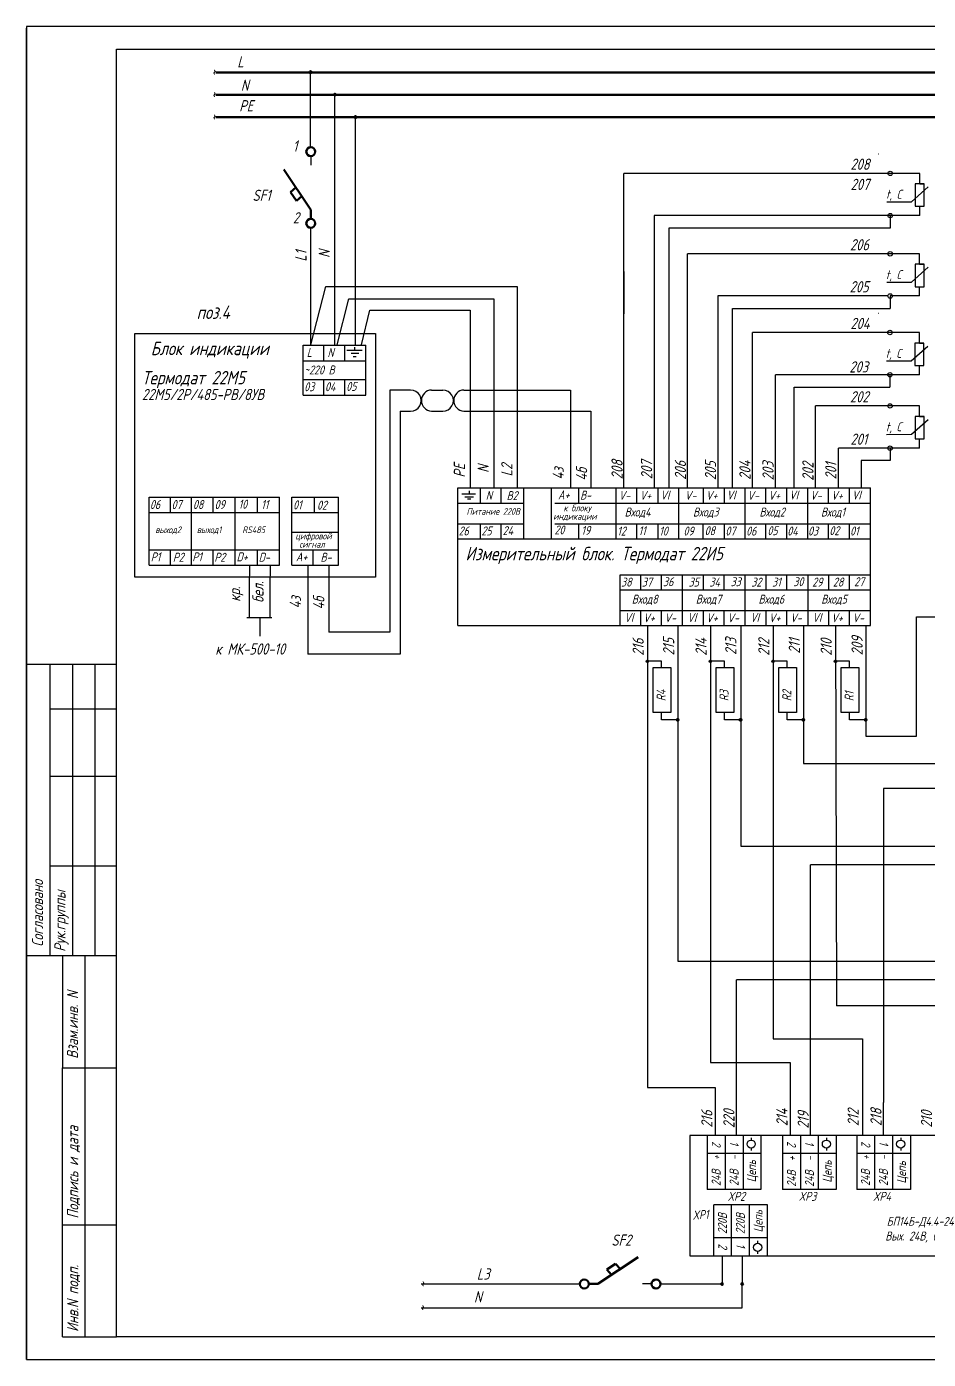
# Model space of a CAD drawing. Header units: millimetres. Extents: x 939 to 1443, y -1071 to -714.
# Drawn here: x 938.6 to 1179.9, y -1070.6 to -714.1 of the extents above; entities that cross this region are included whole.
import ezdxf

# ---------------------------------------------------------------- set-up
doc = ezdxf.new("R2010")
doc.units = ezdxf.units.MM
doc.layers.add('MAIN', color=7, linetype='Continuous', lineweight=50)
doc.styles.add('GOST тип А', font='', dxfattribs={"oblique": 15})
doc.styles.get("Standard").update_dxf_attribs({"font": '', "oblique": 15})
doc.styles.get('GOST тип А').set_extended_font_data('GOST type A')
doc.styles.get('Standard').set_extended_font_data('GOST type A')

msp = doc.modelspace()

# ---------------------------------------------------------------- linework, layer by layer
at = {"color": 7}
for p, q in [((1443.37, -714.1), (938.62, -714.1)), ((938.62, -714.1), (938.62, -1070.65)), ((1108.5, -883.88), (1104.72, -883.88)), ((1108.5, -885.53), (1108.5, -883.88)), ((1125.35, -883.88), (1121.57, -883.88)), ((1125.35, -885.53), (1125.35, -883.88)), ((1142.13, -883.88), (1138.35, -883.88)), ((1142.13, -885.53), (1142.13, -883.88)), ((1158.81, -883.88), (1155.04, -883.88)), ((1158.81, -885.53), (1158.81, -883.88)), ((1106.24, -897.56), (1106.24, -885.53)), ((1106.24, -885.53), (1110.99, -885.53)), ((1110.99, -885.53), (1110.99, -897.56)), ((1123.09, -897.56), (1123.09, -885.53)), ((1123.09, -885.53), (1127.84, -885.53)), ((1127.84, -885.53), (1127.84, -897.56)), ((1139.87, -897.56), (1139.87, -885.53)), ((1139.87, -885.53), (1144.62, -885.53)), ((1144.62, -885.53), (1144.62, -897.56)), ((1156.55, -897.56), (1156.55, -885.53)), ((1156.55, -885.53), (1161.31, -885.53)), ((1161.31, -885.53), (1161.31, -897.56)), ((1110.99, -897.56), (1106.24, -897.56)), ((1108.5, -899.57), (1108.5, -897.56)), ((1127.84, -897.56), (1123.09, -897.56)), ((1125.35, -899.57), (1125.35, -897.56)), ((1144.62, -897.56), (1139.87, -897.56)), ((1142.13, -899.57), (1142.13, -897.56)), ((1161.31, -897.56), (1156.55, -897.56)), ((1158.81, -899.57), (1158.81, -897.56)), ((1112.86, -899.56), (1108.5, -899.56)), ((1129.7, -899.56), (1125.35, -899.56)), ((1146.49, -899.56), (1142.13, -899.56)), ((1163.17, -899.56), (1158.81, -899.56)), ((938.62, -1070.65), (1443.37, -1070.65))]:
    msp.add_line(p, q, dxfattribs=at)
at = {"color": 250}
msp.add_line((938.62, -1070.65), (938.62, -714.47), dxfattribs=at)
for p, q in [((938.62, -1070.65), (938.62, -714.54)), ((1021.12, -799.33), (1021.12, -732.55)), ((1026.59, -799.33), (1026.59, -738.3)), ((1098.43, -790.97), (1098.43, -753.35)), ((1169.66, -753.35), (1098.43, -753.35)), ((1177.6, -756.16), (1177.6, -753.36)), ((1175.42, -760.94), (1179.87, -756.97)), ((1178.8, -756.16), (1176.4, -756.16)), ((1176.4, -756.16), (1176.4, -762.16)), ((1177.6, -756.16), (1178.8, -756.16)), ((1178.8, -762.16), (1178.8, -756.16)), ((1168.78, -760.96), (1175.42, -760.94)), ((1176.4, -762.16), (1178.8, -762.16)), ((1176.4, -762.16), (1177.6, -762.16)), ((1177.6, -764.65), (1177.6, -762.16)), ((1106.57, -764.65), (1106.57, -837.47)), ((1177.6, -764.65), (1169.7, -764.65)), ((1169.7, -764.65), (1169.7, -768)), ((1014.66, -799.33), (1014.66, -767.93)), ((1115.46, -837.47), (1115.46, -774.88)), ((1169.66, -774.88), (1115.46, -774.88)), ((1177.58, -777.67), (1177.58, -774.87)), ((1098.43, -837.47), (1098.43, -779.63)), ((1098.43, -779.63), (1098.43, -790.97)), ((1175.4, -782.45), (1179.85, -778.48)), ((1178.78, -777.67), (1176.38, -777.67)), ((1176.38, -777.67), (1176.38, -783.67)), ((1177.58, -777.67), (1178.78, -777.67)), ((1178.78, -783.67), (1178.78, -777.67)), ((1014.66, -799.26), (1018.68, -783.63)), ((1018.68, -783.63), (1069.91, -783.63)), ((1069.91, -783.63), (1069.91, -837.47)), ((1168.76, -782.47), (1175.4, -782.45)), ((1176.38, -783.67), (1178.78, -783.67)), ((1176.38, -783.67), (1177.58, -783.67)), ((1177.58, -786.16), (1177.58, -783.67)), ((1021.69, -799.26), (1024.79, -786.89)), ((1024.79, -786.89), (1063.61, -786.89)), ((1063.61, -786.89), (1063.61, -837.47)), ((1123.59, -786.16), (1123.59, -837.47)), ((1169.08, -786.16), (1123.59, -786.16)), ((1177.58, -786.16), (1169.68, -786.16)), ((1169.68, -786.16), (1169.68, -789.51)), ((1028.23, -799.26), (1030.47, -789.91)), ((1030.47, -789.91), (1057.33, -789.91)), ((1057.33, -789.91), (1057.33, -837.47)), ((1169.66, -795.94), (1132.87, -795.94)), ((1132.87, -837.42), (1132.87, -795.94)), ((1177.52, -798.74), (1177.52, -795.93)), ((1018.18, -803.5), (1018.18, -799.33)), ((1023.73, -803.5), (1023.73, -799.33)), ((1026.42, -800.72), (1026.42, -799.87)), ((1029.41, -803.37), (1029.41, -799.33)), ((1175.34, -803.52), (1179.79, -799.55)), ((1178.72, -798.74), (1176.32, -798.74)), ((1176.32, -798.74), (1176.32, -804.74)), ((1177.52, -798.74), (1178.72, -798.74)), ((1178.72, -804.74), (1178.72, -798.74)), ((1168.7, -803.54), (1175.34, -803.52)), ((1176.32, -804.74), (1178.72, -804.74)), ((1176.32, -804.74), (1177.52, -804.74)), ((1177.52, -807.23), (1177.52, -804.74)), ((1018.18, -812.66), (1018.18, -808.49)), ((1023.73, -812.66), (1023.73, -808.49)), ((1029.41, -812.53), (1029.41, -808.49)), ((1169.8, -807.23), (1138.98, -807.23)), ((1138.98, -837.42), (1138.98, -807.23)), ((1177.52, -807.23), (1169.62, -807.23)), ((1169.62, -807.23), (1169.62, -810.58)), ((1041.35, -811.32), (1035.78, -811.32)), ((1046.99, -811.32), (1049.96, -811.32)), ((1055.64, -811.32), (1084.11, -811.32)), ((1084.11, -811.32), (1084.11, -837.47)), ((1169.66, -815.57), (1149.7, -815.57)), ((1149.72, -837.42), (1149.7, -815.57)), ((1177.56, -818.37), (1177.56, -815.57)), ((1038.54, -816.95), (1041.34, -816.95)), ((1047.03, -816.95), (1049.94, -816.95)), ((1055.69, -816.95), (1089.55, -816.95)), ((1089.55, -816.95), (1089.55, -837.47)), ((1175.38, -823.15), (1179.83, -819.18)), ((1178.76, -818.37), (1176.36, -818.37)), ((1176.36, -818.37), (1176.36, -824.37)), ((1177.56, -818.37), (1178.76, -818.37)), ((1178.76, -824.38), (1178.76, -818.37)), ((1168.74, -823.17), (1175.38, -823.15)), ((1169.8, -826.87), (1155.83, -826.87)), ((1155.83, -837.42), (1155.83, -826.87)), ((1177.56, -826.87), (1169.66, -826.87)), ((1169.66, -826.87), (1169.66, -830.21)), ((1176.36, -824.37), (1178.76, -824.38)), ((1176.36, -824.37), (1177.56, -824.37)), ((1177.56, -826.87), (1177.56, -824.37)), ((1054.03, -841.51), (1054.03, -837.47)), ((1060.03, -841.51), (1060.03, -837.47)), ((1065.58, -841.51), (1065.58, -837.47)), ((1086.42, -841.51), (1086.42, -837.47)), ((1101.93, -841.51), (1101.93, -837.47)), ((1107.61, -841.51), (1107.61, -837.47)), ((1119.71, -841.51), (1119.71, -837.47)), ((1125.32, -841.51), (1125.32, -837.47)), ((1136.42, -841.51), (1136.42, -837.47)), ((1142, -841.51), (1142, -837.47)), ((1153.17, -841.51), (1153.17, -837.47)), ((1158.85, -841.51), (1158.85, -837.47)), ((1164.4, -841.51), (1164.4, -837.47)), ((977.14, -844.04), (977.14, -840.01)), ((988.54, -844.04), (988.54, -840.01)), ((994.45, -844.04), (994.45, -840.01)), ((1000.39, -844.04), (1000.39, -840.01)), ((1006.28, -844.04), (1006.28, -840.01)), ((1015.63, -844.04), (1015.63, -840.01)), ((1055.11, -839.12), (1058.71, -839.12)), ((1055.84, -839.87), (1058.17, -839.87)), ((1056.61, -840.47), (1057.51, -840.47)), ((1057.51, -840.47), (1057.51, -840.47)), ((1054.03, -841.59), (1071.69, -841.59)), ((1054.03, -851.14), (1054.03, -841.59)), ((1079.99, -841.59), (1164.4, -841.59)), ((1164.4, -851.14), (1164.4, -841.59)), ((1054.03, -847.1), (1071.69, -847.1)), ((1054.03, -851.14), (1054.03, -847.1)), ((1054.03, -851.14), (1054.03, -847.1)), ((1054.03, -851.14), (1054.03, -847.1)), ((1060.03, -851.03), (1060.03, -847)), ((1065.58, -851.03), (1065.58, -847)), ((1079.99, -847.1), (1164.4, -847.1)), ((1086.42, -851.03), (1086.42, -847)), ((1101.93, -851.14), (1101.93, -847.1)), ((1107.61, -851.14), (1107.61, -847.1)), ((1107.61, -851.14), (1107.61, -847.1)), ((1119.64, -851.14), (1119.64, -847.1)), ((1125.32, -851.14), (1125.32, -847.1)), ((1136.42, -851.14), (1136.42, -847.1)), ((1142, -851.14), (1142, -847.1)), ((1142, -851.14), (1142, -847.1)), ((1142, -851.14), (1142, -847.1)), ((1142.07, -851.14), (1142.07, -847.1)), ((1153.17, -851.14), (1153.17, -847.1)), ((1158.85, -851.14), (1158.85, -847.1)), ((1158.85, -851.14), (1158.85, -847.1)), ((1164.4, -851.14), (1164.4, -847.1)), ((1164.4, -851.14), (1164.4, -847.1)), ((1164.4, -851.14), (1164.4, -847.1)), ((1009.56, -849.38), (1022.04, -849.38)), ((977.14, -858.14), (977.14, -854.1)), ((988.54, -858.14), (988.54, -854.1)), ((994.43, -858.14), (994.43, -854.1)), ((1000.39, -858.14), (1000.39, -854.1)), ((1006.28, -858.14), (1006.28, -854.1)), ((1015.29, -858.14), (1015.29, -854.1)), ((998.26, -858.14), (998.18, -864.09)), ((1003.79, -858.14), (1003.71, -864.09)), ((1013.9, -858.14), (1013.9, -882.02)), ((1019.44, -858.14), (1019.44, -876.11)), ((1054.03, -864.79), (1054.03, -860.75)), ((1054.03, -864.79), (1054.03, -860.75)), ((1054.03, -864.79), (1054.03, -860.75)), ((1102.96, -864.79), (1102.96, -860.75)), ((1108.51, -864.79), (1108.51, -860.75)), ((1114.09, -864.79), (1114.09, -860.75)), ((1114.09, -864.79), (1114.09, -860.75)), ((1114.09, -864.79), (1114.09, -860.75)), ((1114.15, -864.79), (1114.15, -860.75)), ((1119.7, -864.79), (1119.7, -860.75)), ((1125.25, -864.79), (1125.25, -860.75)), ((1130.93, -864.79), (1130.93, -860.75)), ((1136.48, -864.79), (1136.48, -860.75)), ((1142.04, -864.79), (1142.04, -860.75)), ((1153.27, -864.79), (1153.27, -860.75)), ((1158.82, -864.79), (1158.82, -860.75)), ((1164.4, -864.79), (1164.4, -860.75)), ((1164.4, -864.79), (1164.4, -860.75)), ((1164.4, -864.79), (1164.4, -860.75)), ((998.18, -864.09), (998.18, -872.19)), ((1003.71, -864.09), (1003.71, -872.19)), ((1054.03, -874.31), (1054.03, -864.79)), ((1054.03, -874.31), (1054.03, -864.79)), ((1097.4, -864.79), (1164.4, -864.79)), ((1114.09, -874.31), (1114.09, -864.79)), ((1114.09, -874.31), (1114.09, -864.79)), ((1114.09, -874.31), (1114.09, -864.79)), ((1114.15, -874.31), (1114.15, -864.79)), ((1130.93, -874.31), (1130.93, -864.79)), ((1164.4, -874.31), (1164.4, -864.79)), ((1164.4, -874.31), (1164.4, -864.79)), ((1097.4, -870.27), (1164.4, -870.27)), ((1102.96, -874.31), (1102.96, -870.27)), ((1108.51, -874.31), (1108.51, -870.27)), ((1119.7, -874.31), (1119.7, -870.27)), ((1125.25, -874.31), (1125.25, -870.27)), ((1136.48, -874.31), (1136.48, -870.27)), ((1142.04, -874.31), (1142.04, -870.27)), ((1153.27, -874.31), (1153.27, -870.27)), ((1158.82, -874.31), (1158.82, -870.27)), ((1104.75, -874.32), (1104.75, -997.93)), ((1112.86, -874.31), (1112.86, -964.16)), ((1121.6, -874.32), (1121.6, -991.23)), ((1129.7, -874.32), (1129.7, -933.37)), ((1138.38, -874.32), (1138.38, -984.89)), ((1146.49, -874.32), (1146.49, -911.28)), ((1155.06, -874.32), (1155.33, -976.05)), ((1163.17, -874.32), (1163.17, -903.89)), ((1044.16, -1050.49), (1086.65, -1050.49)), ((1044.21, -1056.87), (1130.11, -1056.84))]:
    msp.add_line(p, q)
at = {"color": 7, "lineweight": 30}
for p, q in [((962.62, -1064.65), (962.62, -720.1)), ((962.62, -720.1), (1437.37, -720.1)), ((1437.37, -1064.65), (962.62, -1064.65))]:
    msp.add_line(p, q, dxfattribs=at)
at = {"color": 7, "lineweight": -3}
for p, q in [((1177.6, -753.36), (1169.7, -753.36)), ((1169.7, -764.65), (1106.57, -764.65)), ((1169.7, -768), (1110.45, -768)), ((1110.45, -768), (1110.45, -837.47)), ((1177.58, -774.87), (1169.68, -774.87)), ((1127.46, -837.47), (1127.46, -789.51)), ((1127.46, -789.51), (1169.68, -789.51)), ((1177.52, -795.93), (1169.62, -795.93)), ((1035.78, -811.32), (1035.78, -876.11)), ((1144.04, -837.47), (1144.04, -810.58)), ((1144.04, -810.58), (1169.62, -810.58)), ((1177.56, -815.57), (1169.66, -815.57)), ((1038.54, -816.95), (1038.54, -882.02)), ((1169.66, -830.21), (1161.93, -830.21)), ((1161.93, -830.21), (1161.93, -837.47)), ((1176.75, -903.89), (1176.75, -872)), ((1035.78, -876.11), (1019.44, -876.11)), ((1038.54, -882.02), (1013.9, -882.02)), ((1163.17, -903.89), (1176.75, -903.89)), ((1146.49, -911.28), (1184.69, -911.28)), ((1167.93, -917.92), (1167.93, -1001.93)), ((1193.42, -917.92), (1167.93, -917.92)), ((1250.41, -938.36), (1148.33, -938.36)), ((1250.42, -969.15), (1128.53, -969.15)), ((1182.39, -976.05), (1155.33, -976.05)), ((1138.38, -984.89), (1162.28, -984.89)), ((1121.6, -991.23), (1142.96, -991.23)), ((1104.75, -997.93), (1122.88, -997.93)), ((1130.11, -1056.84), (1130.11, -1050.74))]:
    msp.add_line(p, q, dxfattribs=at)
at = {"linetype": 'Continuous', "lineweight": 30}
for p, q in [((967.54, -861.42), (967.54, -796.19)), ((967.54, -796.19), (1032.01, -796.19)), ((1032.01, -796.19), (1032.01, -861.42)), ((1032.01, -861.42), (967.54, -861.42)), ((1116.07, -1010.77), (1116.07, -1042.97)), ((1198.94, -1010.77), (1116.07, -1010.77)), ((1116.07, -1042.97), (1198.94, -1042.97))]:
    msp.add_line(p, q, dxfattribs=at)
at = {"lineweight": 30}
for p, q in [((1012.61, -803.5), (1012.61, -799.33)), ((1012.63, -799.33), (1029.41, -799.33)), ((1029.41, -803.5), (1029.41, -799.33)), ((1012.61, -803.5), (1029.41, -803.5)), ((1012.61, -812.66), (1012.61, -803.5)), ((1029.41, -812.66), (1029.41, -803.5)), ((1012.63, -808.49), (1029.41, -808.49)), ((1012.61, -812.66), (1029.41, -812.66)), ((1054.03, -874.31), (1054.03, -837.47)), ((1054.03, -837.47), (1164.4, -837.47)), ((1054.03, -841.51), (1054.03, -837.47)), ((1071.69, -841.51), (1071.69, -837.47)), ((1079.07, -841.51), (1079.07, -837.47)), ((1096.38, -841.51), (1096.38, -837.47)), ((1113.16, -841.51), (1113.16, -837.47)), ((1130.87, -841.51), (1130.87, -837.47)), ((1147.62, -841.51), (1147.62, -837.47)), ((1164.4, -841.51), (1164.4, -837.47)), ((971.41, -840.01), (1006.3, -840.01)), ((971.41, -844.04), (971.41, -840.01)), ((982.69, -844.04), (982.69, -840.01)), ((994.43, -844.04), (994.43, -840.01)), ((1006.3, -844.04), (1006.3, -840.01)), ((1009.55, -844.04), (1009.55, -840.01)), ((1009.56, -840.01), (1022.04, -840.01)), ((1022.04, -844.04), (1022.04, -840.01)), ((971.41, -844.04), (1006.3, -844.04)), ((971.41, -858.14), (971.41, -844.04)), ((982.69, -858.14), (982.69, -844.04)), ((994.45, -858.14), (994.45, -844.04)), ((1006.3, -858.14), (1006.3, -844.04)), ((1009.55, -858.14), (1009.55, -844.04)), ((1009.56, -844.04), (1022.04, -844.04)), ((1022.04, -858.14), (1022.04, -844.04)), ((1054.03, -874.31), (1054.03, -841.59)), ((1071.69, -851.03), (1071.69, -841.51)), ((1079.07, -851.03), (1079.07, -841.51)), ((1096.38, -851.14), (1096.38, -841.59)), ((1113.16, -851.14), (1113.16, -841.59)), ((1130.87, -851.14), (1130.87, -841.59)), ((1147.62, -851.14), (1147.62, -841.59)), ((1164.4, -874.31), (1164.4, -841.59)), ((1054.03, -851.14), (1164.4, -851.14)), ((971.41, -854.1), (1006.3, -854.1)), ((1009.56, -854.1), (1022.04, -854.1)), ((971.41, -858.14), (1006.3, -858.14)), ((1009.56, -858.14), (1022.04, -858.14)), ((1097.4, -860.75), (1164.4, -860.75)), ((1097.4, -864.79), (1097.4, -860.75)), ((1130.93, -864.79), (1130.93, -860.75)), ((1147.72, -864.79), (1147.72, -860.75)), ((1097.4, -874.31), (1097.4, -864.79)), ((1130.93, -874.31), (1130.93, -864.79)), ((1147.72, -874.31), (1147.72, -864.79)), ((997.58, -872.19), (1004.23, -872.19)), ((1001.01, -872.19), (1001.01, -877.15)), ((1054.03, -874.31), (1164.4, -874.31)), ((1132.49, -1011.35), (1132.49, -1011.98)), ((1152.62, -1011.35), (1152.62, -1011.98)), ((1172.5, -1011.35), (1172.5, -1011.98)), ((1132.49, -1014.14), (1132.49, -1014.77)), ((1152.62, -1014.14), (1152.62, -1014.77)), ((1172.5, -1014.14), (1172.5, -1014.77)), ((1134.24, -1039.61), (1134.24, -1038.98)), ((1134.24, -1042.4), (1134.24, -1041.77))]:
    msp.add_line(p, q, dxfattribs=at)
at = {"linetype": 'Continuous'}
for p, q in [((1028.43, -800.72), (1024.32, -800.72)), ((1027.55, -801.57), (1025.42, -801.57)), ((1026.83, -802.43), (1025.99, -802.43)), ((1057.04, -838.32), (1057.04, -839.12)), ((1176.75, -872), (1259.65, -872)), ((1129.7, -933.37), (1259.89, -933.37)), ((1112.86, -964.16), (1259.89, -964.16))]:
    msp.add_line(p, q, dxfattribs=at)
at = {"lineweight": 30, "ltscale": 0.5}
for p, q in [((1120.72, -1010.77), (1120.72, -1025.17)), ((1130.32, -1010.77), (1130.32, -1025.17)), ((1135.12, -1010.77), (1135.12, -1025.17)), ((1140.85, -1010.77), (1140.85, -1025.17)), ((1150.45, -1010.77), (1150.45, -1025.17)), ((1155.25, -1010.77), (1155.25, -1025.17)), ((1160.73, -1010.77), (1160.73, -1025.17)), ((1170.33, -1010.77), (1170.33, -1025.17)), ((1175.13, -1010.77), (1175.13, -1025.17)), ((1135.12, -1015.57), (1120.72, -1015.57)), ((1155.25, -1015.57), (1140.85, -1015.57)), ((1175.13, -1015.57), (1160.73, -1015.57)), ((1135.12, -1025.17), (1120.72, -1025.17)), ((1155.25, -1025.17), (1140.85, -1025.17)), ((1175.13, -1025.17), (1160.73, -1025.17)), ((1136.87, -1029.32), (1122.47, -1029.32)), ((1122.47, -1042.97), (1122.47, -1029.32)), ((1132.07, -1042.97), (1132.07, -1029.32)), ((1136.87, -1042.97), (1136.87, -1029.32)), ((1136.87, -1038.17), (1122.47, -1038.17))]:
    msp.add_line(p, q, dxfattribs=at)
at = {"ltscale": 0.5}
for p, q in [((1125.52, -1010.77), (1125.52, -1025.17)), ((1145.65, -1010.77), (1145.65, -1025.17)), ((1165.53, -1010.77), (1165.53, -1025.17)), ((1127.27, -1042.97), (1127.27, -1029.32))]:
    msp.add_line(p, q, dxfattribs=at)
at = {"lineweight": 50, "ltscale": 0.5}
for centre in [(1014.58, -726.3), (1021.12, -732.3), (1026.59, -738.3), (1124.7, -1050.49), (1130.11, -1050.49)]:
    msp.add_circle(centre, 0.25, dxfattribs=at)
at = {"color": 7}
for centre in [(1104.72, -883.88), (1121.57, -883.88), (1138.35, -883.88), (1155.04, -883.88), (1112.81, -899.57), (1129.66, -899.57), (1146.44, -899.57), (1163.13, -899.57)]:
    msp.add_circle(centre, 0.341, dxfattribs=at)
at = {"linetype": 'Continuous', "lineweight": 30}
for centre in [(1132.49, -1013.06), (1152.62, -1013.06), (1172.5, -1013.06), (1134.24, -1040.69)]:
    msp.add_circle(centre, 1.08, dxfattribs=at)
for centre, start, end in [((1166.67, -745.33), 268.7556, 269.0171), ((1166.67, -787.93), 268.7556, 269.0171), ((1041.41, -814.13), 268.7556, 91.2444), ((1047.05, -814.13), 91.2444, 268.7556), ((1050.01, -814.13), 268.7556, 91.2444), ((1055.71, -814.13), 91.2444, 268.7556)]:
    msp.add_arc(centre, 2.81, start, end)
at = {"layer": 'MAIN', "color": 7, "linetype": 'Continuous', "lineweight": 50}
for p, q in [((989.27, -726.33), (1197.29, -726.33)), ((989.27, -732.33), (1197.29, -732.33)), ((989.27, -738.33), (1197.29, -738.33)), ((1014.66, -763.13), (1007.46, -752.33)), ((1010.67, -757.09), (1009.25, -758.38)), ((1010.81, -760.71), (1009.25, -758.38)), ((1012.24, -759.45), (1010.81, -760.71)), ((1014.66, -763.13), (1014.66, -765.53)), ((1014.66, -765.53), (1014.66, -764.33)), ((1091.45, -1050.49), (1102.25, -1043.29)), ((1093.86, -1046.64), (1096.2, -1045.09)), ((1095.12, -1048.08), (1093.86, -1046.64)), ((1097.49, -1046.5), (1096.2, -1045.08)), ((1089.05, -1050.49), (1090.25, -1050.49)), ((1091.45, -1050.49), (1089.05, -1050.49))]:
    msp.add_line(p, q, dxfattribs=at)
at = {"layer": 'MAIN', "color": 7, "linetype": 'Continuous', "lineweight": -3}
for p, q in [((1014.58, -725.82), (1014.58, -725.82)), ((1014.58, -735.07), (1014.58, -726.33)), ((1014.58, -746.33), (1014.58, -726.55)), ((1021.12, -731.82), (1021.12, -731.82)), ((1026.59, -737.82), (1026.59, -737.82)), ((1014.66, -748.73), (1014.66, -751.13)), ((1148.33, -1010.77), (1148.33, -938.36)), ((1128.53, -1010.77), (1128.53, -969.15)), ((1162.28, -984.89), (1162.28, -1010.77)), ((1142.96, -991.23), (1142.96, -1010.77)), ((1122.88, -997.93), (1122.88, -1010.77)), ((1167.93, -1010.77), (1167.93, -1001.93)), ((1124.7, -1042.97), (1124.7, -1050.24)), ((1130.11, -1042.97), (1130.11, -1050.24)), ((1105.85, -1050.49), (1103.45, -1050.49)), ((1108.25, -1050.49), (1124.45, -1050.49)), ((1130.41, -1050.49), (1130.41, -1050.49)), ((1124.41, -1057.03), (1124.41, -1057.03))]:
    msp.add_line(p, q, dxfattribs=at)
at = {"layer": 'MAIN', "color": 7, "linetype": 'Continuous', "lineweight": 30}
for p, q in [((938.62, -884.63), (962.62, -884.63)), ((944.86, -884.63), (944.86, -962.63)), ((950.86, -884.63), (950.86, -962.63)), ((956.86, -884.63), (956.86, -962.63)), ((944.86, -896.63), (962.62, -896.63)), ((944.86, -914.63), (962.62, -914.63)), ((944.86, -938.63), (962.62, -938.63)), ((938.62, -962.63), (962.62, -962.63)), ((948.22, -962.65), (948.22, -992.65)), ((954.22, -962.65), (954.22, -1064.65)), ((948.22, -1064.65), (948.22, -992.65)), ((948.22, -992.65), (962.62, -992.65)), ((948.22, -1034.65), (962.62, -1034.65)), ((948.22, -1064.65), (962.62, -1064.65))]:
    msp.add_line(p, q, dxfattribs=at)
at = {"layer": 'MAIN', "color": 7, "linetype": 'Continuous', "lineweight": 50}
for centre in [(1014.66, -747.53), (1014.66, -766.73), (1087.85, -1050.49), (1107.05, -1050.49)]:
    msp.add_circle(centre, 1.2, dxfattribs=at)
at = {"layer": 'MAIN', "color": 7, "linetype": 'Continuous', "lineweight": -3}
for centre in [(1169.7, -753.36), (1169.7, -753.36), (1169.7, -764.65), (1169.7, -764.65), (1169.68, -774.87), (1169.68, -774.87), (1169.68, -786.16), (1169.68, -786.16), (1169.62, -795.93), (1169.62, -795.93), (1169.62, -807.23), (1169.62, -807.23), (1169.66, -815.57), (1169.66, -815.57), (1169.66, -826.87), (1169.66, -826.87)]:
    msp.add_circle(centre, 0.594, dxfattribs=at)

# ---------------------------------------------------------------- texts
at = {"linetype": 'Continuous', "style": 'GOST тип А', "oblique": 15}
for s, height, p in [('L', 3, (994.98, -725)), ('N', 3, (995.94, -731.26)), ('РЕ', 3, (995.5, -736.76)), ('208', 3, (1159.04, -752.4)), ('207', 3, (1159.09, -757.8)), ('t, С', 2.4, (1168.57, -760.14)), ('206', 3, (1158.94, -773.94)), ('t, С', 2.4, (1168.54, -781.65)), ('205', 3, (1158.85, -785.18)), ('поз.4', 3.6, (984.1, -792.31)), ('204', 3, (1159.04, -795)), ('Блок индикации', 3.6, (971.83, -801.99)), ('L', 2.4, (1013.57, -802.48)), ('N', 2.4, (1019.12, -802.48)), ('t, С', 2.4, (1168.49, -802.71)), ('~220 B', 2.4, (1012.88, -807.15)), ('203', 3, (1158.77, -806.63)), ('Термодат 22М5', 3.6, (969.47, -809.81)), ('03', 2.4, (1012.9, -811.64)), ('04', 2.4, (1018.45, -811.64)), ('05', 2.4, (1024.14, -811.55)), ('22М5/2Р/485-РВ/8УВ', 3, (969.47, -814.01)), ('202', 3, (1158.94, -814.62)), ('t, С', 2.4, (1168.53, -822.35)), ('201', 3, (1159.04, -825.97)), ('06', 2.4, (971.61, -843.15)), ('07', 2.4, (977.41, -843.15)), ('08', 2.4, (983.12, -843.15)), ('09', 2.4, (988.92, -843.15)), ('10', 2.4, (995.32, -843.06)), ('11', 2.4, (1001.36, -843.15)), ('01', 2.4, (1009.92, -843.23)), ('02', 2.4, (1016.31, -843.33)), ('N', 2.4, (1061.48, -840.69)), ('В2', 2.4, (1067.04, -840.77)), ('А+', 2.4, (1080.82, -840.55)), ('В-', 2.4, (1086.72, -840.65)), ('V-', 2.4, (1097.05, -840.7)), ('V+', 2.4, (1102.67, -840.7)), ('VI', 2.4, (1108.22, -840.61)), ('V-', 2.4, (1114.75, -840.7)), ('V+', 2.4, (1120.38, -840.7)), ('VI', 2.4, (1125.92, -840.61)), ('V-', 2.4, (1131.5, -840.7)), ('V+', 2.4, (1137.13, -840.7)), ('VI', 2.4, (1142.67, -840.61)), ('V-', 2.4, (1148.28, -840.7)), ('V+', 2.4, (1153.91, -840.7)), ('VI', 2.4, (1159.45, -840.61)), ('Питание 220В', 1.8, (1056.32, -844.7)), (' индикации', 1.8, (1078.5, -846.02)), ('к блоку ', 1.8, (1082.27, -843.76)), ('Вход4', 2.4, (1098.64, -845.16)), ('Вход3', 2.4, (1116.93, -845.16)), ('Вход2', 2.4, (1134.71, -845.16)), ('Вход1', 2.4, (1151.16, -845.16)), ('выход2', 1.8, (973.04, -849.61)), ('выход1', 1.8, (984.15, -849.61)), ('RS485', 1.8, (996.31, -849.61)), ('26', 2.4, (1054.2, -850.22)), ('25', 2.4, (1060.3, -850.22)), ('24', 2.4, (1065.99, -850.13)), ('20', 2.4, (1079.85, -849.96)), ('19', 2.4, (1087.03, -850.06)), ('12', 2.4, (1096.65, -850.25)), ('11', 2.4, (1102.34, -850.15)), ('10', 2.4, (1107.88, -850.25)), ('09', 2.4, (1114.36, -850.25)), ('08', 2.4, (1120.04, -850.15)), ('07', 2.4, (1125.59, -850.25)), ('06', 2.4, (1131.14, -850.25)), ('05', 2.4, (1136.83, -850.15)), ('04', 2.4, (1142.16, -850.25)), ('03', 2.4, (1147.71, -850.25)), ('02', 2.4, (1153.4, -850.15)), ('01', 2.4, (1158.95, -850.25)), ('цифровой', 1.8, (1010.5, -851.29)), ('Р1', 2.4, (971.83, -857.15)), ('Р2', 2.4, (977.74, -857.25)), ('Р1', 2.4, (982.94, -857.15)), ('Р2', 2.4, (988.84, -857.25)), ('D+', 2.4, (994.79, -857.15)), ('D-', 2.4, (1000.69, -857.25)), ('А+', 2.4, (1010.66, -857.15)), ('сигнал', 1.8, (1011.59, -853.47)), ('В-', 2.4, (1017.25, -857.25)), ('Измерительный блок. Термодат 22И5', 3.6, (1056.06, -856.88)), ('38', 2.4, (1097.68, -863.9)), ('37', 2.4, (1103.23, -863.9)), ('36', 2.4, (1108.91, -863.8)), ('35', 2.4, (1115.75, -863.9)), ('34', 2.4, (1121.3, -863.9)), ('33', 2.4, (1126.98, -863.8)), ('32', 2.4, (1132.53, -863.9)), ('31', 2.4, (1138.08, -863.9)), ('30', 2.4, (1143.77, -863.8)), ('29', 2.4, (1148.82, -863.9)), ('28', 2.4, (1154.37, -863.9)), ('27', 2.4, (1160.05, -863.8)), ('Вход8', 2.4, (1100.55, -868.47)), ('Вход7', 2.4, (1117.67, -868.47)), ('Вход6', 2.4, (1134.45, -868.47)), ('Вход5', 2.4, (1151.24, -868.47)), ('VI', 2.4, (1098.58, -873.37)), ('V+', 2.4, (1103.6, -873.47)), ('V-', 2.4, (1109.31, -873.47)), ('VI', 2.4, (1115.43, -873.37)), ('V+', 2.4, (1120.45, -873.47)), ('V-', 2.4, (1126.15, -873.47)), ('VI', 2.4, (1132.21, -873.37)), ('V+', 2.4, (1137.23, -873.47)), ('V-', 2.4, (1142.94, -873.47)), ('VI', 2.4, (1148.89, -873.37)), ('V+', 2.4, (1153.92, -873.47)), ('V-', 2.4, (1159.62, -873.47)), ('к МК-500-10', 3, (989.12, -882.1)), ('L3', 3, (1059.09, -1049.31)), ('N', 3, (1058.33, -1055.42))]:
    msp.add_text(s, height=height, dxfattribs=at).set_placement(p)
for s, height, rotation, p in [('L1', 3, 90, (1013.51, -776.95)), ('N', 3, 90, (1019.76, -775.98)), ('РЕ', 3, 90, (1055.93, -834.76)), ('L2', 3, 90, (1068.6, -834.44)), ('208', 3, 90, (1098.1, -835.2)), ('207', 3, 90, (1106.02, -835.17)), ('206', 3, 90, (1115.06, -835.34)), ('205', 3, 90, (1123.1, -835.42)), ('204', 3, 90, (1132.33, -835.34)), ('203', 3, 90, (1138.5, -835.48)), ('202', 3, 90, (1149.18, -835.59)), ('201', 3, 90, (1155.32, -835.25)), ('N', 3, 90, (1062.28, -833.48)), ('4з', 3, 90, (1082.37, -835.28)), ('4б', 3, 90, (1088.62, -835.56)), ('бел.', 3, 90, (1002.02, -868.24)), ('кр.', 3, 90, (995.77, -867.96)), ('4з', 3, 90, (1012.03, -869.75)), ('4б', 3, 90, (1018.28, -870.04)), ('215', 3, 90, (1111.9, -882.29)), ('209', 3, 90, (1162.33, -882.29)), ('216', 3, 90, (1103.74, -882.4)), ('214', 3, 90, (1120.58, -882.4)), ('213', 3, 90, (1128.53, -882.18)), ('212', 3, 90, (1137.37, -882.4)), ('211', 3, 90, (1145.53, -881.84)), ('210', 3, 90, (1154.05, -882.4)), ('216', 3, 90, (1122.13, -1008.66)), ('220', 3, 90, (1128.04, -1008.77)), ('214', 3, 90, (1142.22, -1008.25)), ('219', 3, 90, (1147.92, -1008.92)), ('212', 3, 90, (1161.27, -1008.23)), ('218', 3, 90, (1167.39, -1008.23)), ('210', 3, 90, (1180.9, -1008.66)), ('2', 2.4, 270, (1121.98, -1012.29)), ('2', 2.4, 270, (1142.11, -1012.29)), ('2', 2.4, 270, (1161.99, -1012.29)), ('24В  +', 2.4, 90, (1124.31, -1024.25)), ('24В  -', 2.4, 90, (1129.11, -1024.25)), ('1', 2.4, 270, (1126.78, -1012.29)), ('1', 2.4, 270, (1146.91, -1012.29)), ('24В  +', 2.4, 90, (1164.27, -1024.23)), ('24В  -', 2.4, 90, (1169.07, -1024.23)), ('1', 2.4, 270, (1166.79, -1012.29)), ('Цепь', 2.4, 89.7415, (1133.77, -1023.3)), ('24В  +', 2.4, 90, (1144.49, -1024.49)), ('24В  -', 2.4, 90, (1149.29, -1024.49)), ('Цепь', 2.4, 89.7415, (1154.02, -1023.39)), ('Цепь', 2.4, 89.7415, (1173.89, -1023.61)), ('220В', 2.4, 89.6865, (1125.98, -1037.11)), ('220В', 2.4, 89.6865, (1130.78, -1037.13)), ('Цепь', 2.4, 90, (1135.53, -1036.68)), ('2', 2.4, 270, (1123.73, -1039.69))]:
    msp.add_text(s, height=height, rotation=rotation, dxfattribs=at).set_placement(p)
at = {"color": 7, "linetype": 'Continuous', "style": 'GOST тип А', "oblique": 15}
for s, rotation, p in [('R3', 90, (1126.44, -894.56)), ('R2', 90, (1143.23, -894.56)), ('R4', 90, (1109.6, -894.56)), ('R1', 90, (1159.91, -894.56)), ('XP1', 3.5452, (1116.86, -1033.29))]:
    msp.add_text(s, height=2.4, rotation=rotation, dxfattribs=at).set_placement(p)
for s, p in [('XP2', (1126.18, -1028.25)), ('XP3', (1145.22, -1028.25)), ('XP4', (1165.09, -1028.25)), ('БП14Б-Д4.4-24', (1168.76, -1034.92))]:
    msp.add_text(s, height=2.4, dxfattribs=at).set_placement(p)
at = {"linetype": 'Continuous', "oblique": 15}
msp.add_text('1', height=2.4, rotation=270, dxfattribs=at).set_placement((1128.53, -1039.69))
at = {"layer": 'MAIN', "color": 7, "linetype": 'Continuous', "lineweight": -3, "style": 'GOST тип А', "oblique": 15}
for s, p in [('~', (990.47, -727.53)), ('~', (990.47, -733.53)), ('~', (990.47, -739.53)), ('Согласовано', (943.03, -960.23)), ('Рук.группы', (949.03, -961.63)), ('Взам.инв. N', (952.39, -990.25)), ('Подпись и дата', (952.45, -1033)), ('Инв.N подп.', (952.45, -1063.3)), ('~', (1046.31, -1051.69)), ('~', (1046.22, -1058.07))]:
    msp.add_text(s, height=3, rotation=90, dxfattribs=at).set_placement(p)
for s, height, p in [('1', 3, (1009.86, -747.53)), ('SF1', 3, (999.06, -760.73)), ('2', 3, (1009.86, -766.73)), ('SF2', 3, (1095.09, -1040.25)), ('Вых. 24В, 0,145А', 2.4, (1168.38, -1038.86))]:
    msp.add_text(s, height=height, dxfattribs=at).set_placement(p)

doc.saveas('drawing.dxf')
